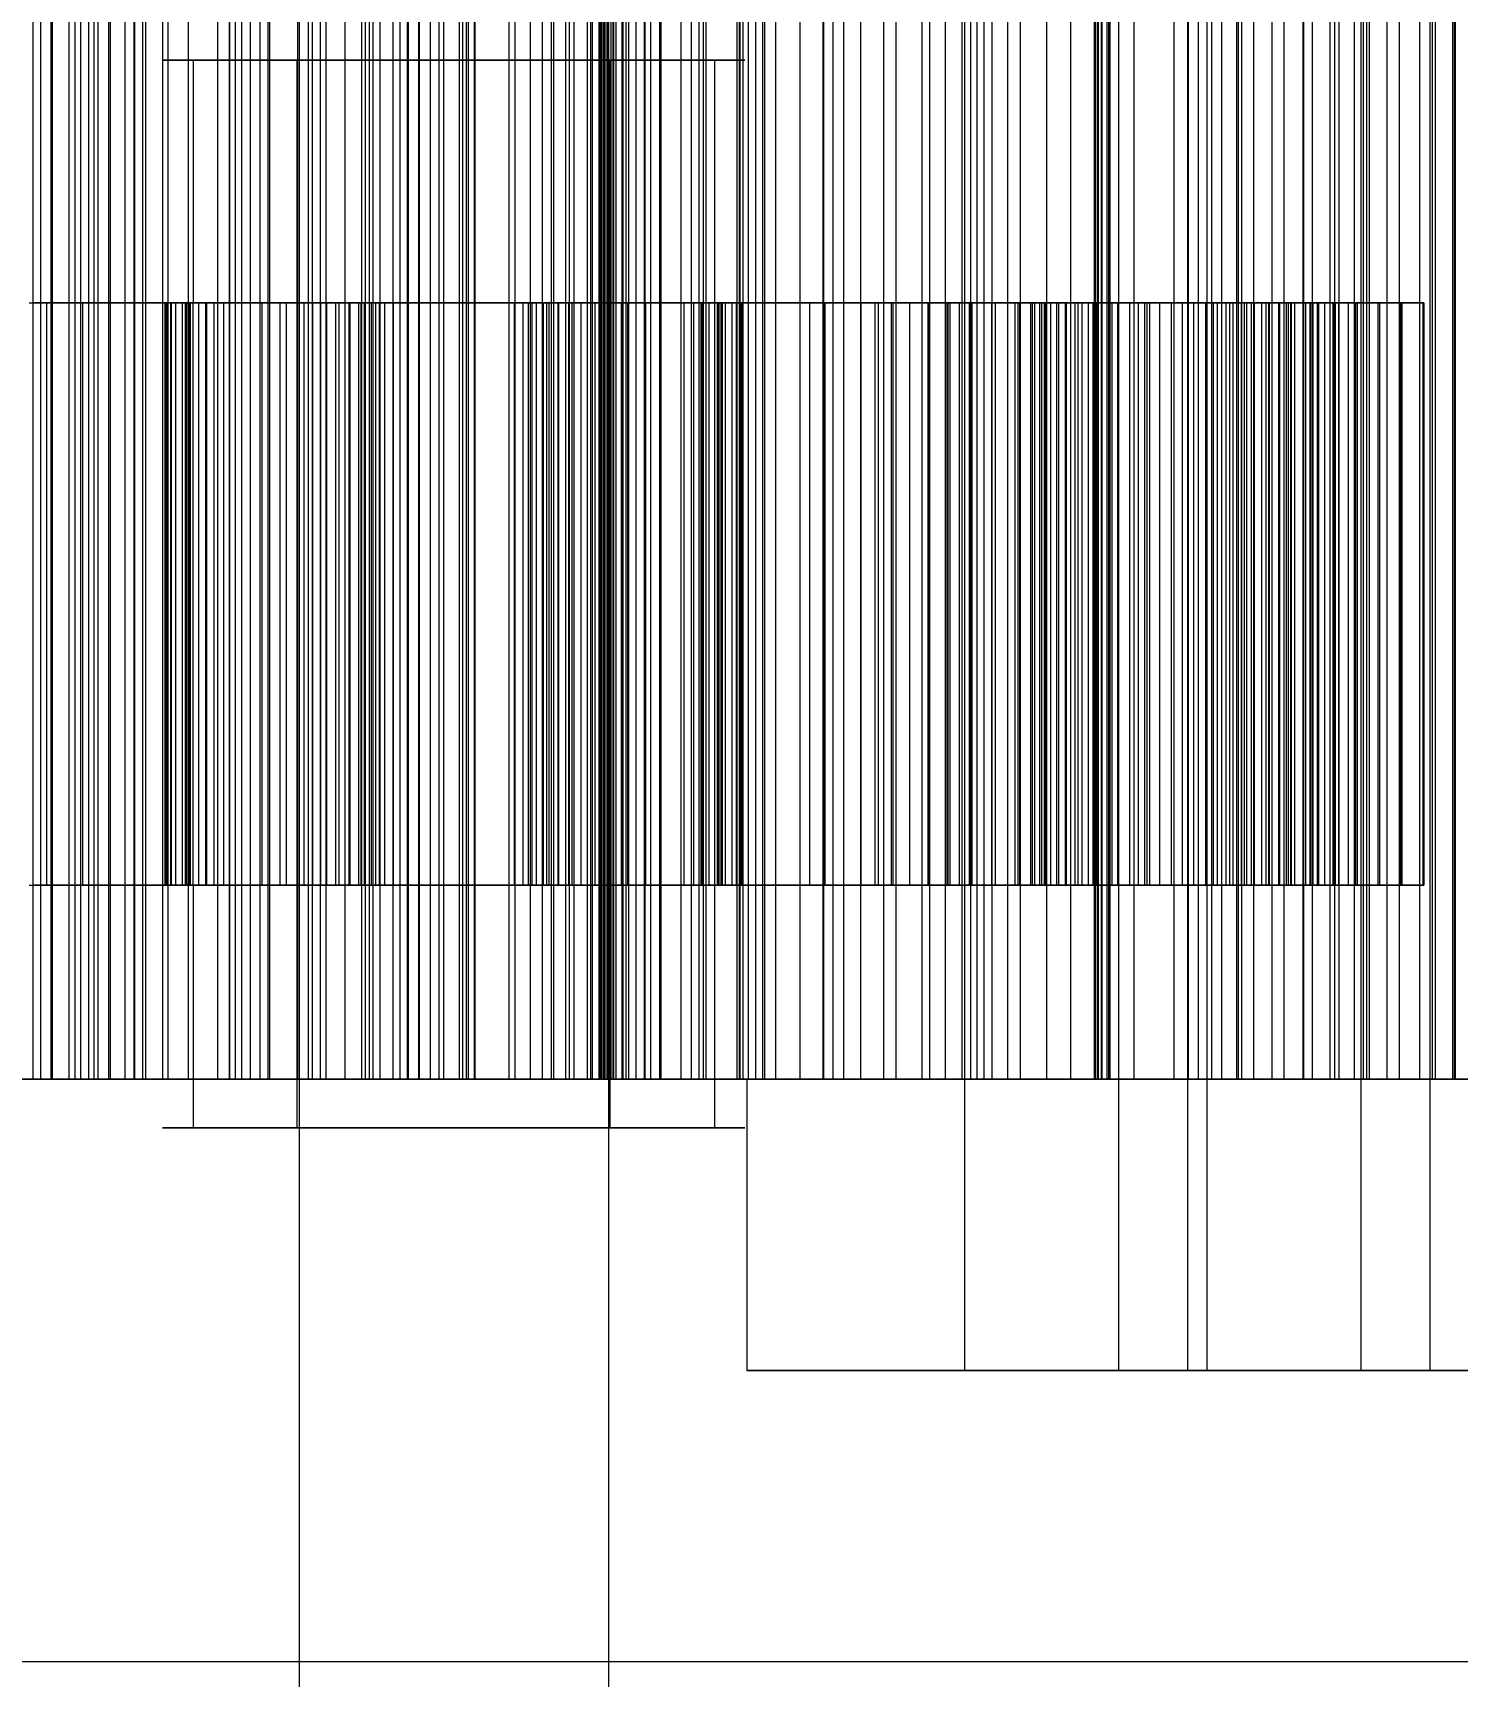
# Model space of a CAD drawing. Header units: millimetres. Extents: x -1970 to 34302, y -80068 to 6837.
# Drawn here: x 25874.8 to 26021.6, y -17511.5 to -17342.2 of the extents above; entities that cross this region are included whole.
import ezdxf

# ---------------------------------------------------------------- set-up
doc = ezdxf.new("R2010")
doc.units = ezdxf.units.MM
doc.layers.add('COTAS_P', color=1, linetype='Continuous', lineweight=0)
doc.layers.add('superior_briquetadora', color=7, linetype='Continuous', lineweight=0)
doc.dimstyles.new('R19_100', dxfattribs={"dimtxt": 250, "dimasz": 150, "dimexe": 150, "dimexo": 80, "dimgap": 100, "dimtad": 1, "dimtih": 1, "dimtoh": 1, "dimdsep": 46, "dimcen": 0.09, "dimadec": 0, "dimazin": 0, "dimtfac": 1, "dimtdec": 4, "dimtofl": 0, "dimtmove": 0, "dimatfit": 3, "dimfxl": 1, "dimtolj": 1, "dimtzin": 0, "dimarcsym": 0})

# ---------------------------------------------------------------- blocks, each defined once
blk = doc.blocks.new('*D23')
at = {"layer": 'COTAS_P', "color": 0, "lineweight": -2, "transparency": 16777216}
for p, q in [((25128.19, -17920), (25128.19, -16950)), ((27628.19, -17920), (27628.19, -16950)), ((25278.19, -17100), (27478.19, -17100))]:
    blk.add_line(p, q, dxfattribs=at)
at = {"layer": 'COTAS_P', "color": 0, "transparency": 16777216}
for points in [[(25278.19, -17075), (25278.19, -17125), (25128.19, -17100)], [(27478.19, -17075), (27478.19, -17125), (27628.19, -17100)]]:
    blk.add_solid(points, dxfattribs=at)
at = {"layer": 'Defpoints', "color": 0, "transparency": 16777216}
for p in [(27628.19, -17100), (25128.19, -18000), (27628.19, -18000)]:
    blk.add_point(p, dxfattribs=at)

msp = doc.modelspace()

# ---------------------------------------------------------------- linework, layer by layer
at = {"layer": 'superior_briquetadora'}
for p, q in [((25874.851, -17450), (25874.851, -17250)), ((25875.639, -17450), (25875.639, -17250)), ((25876.665, -17250), (25876.665, -17450)), ((25876.846, -17450), (25876.846, -17250)), ((25878.518, -17250), (25878.518, -17450)), ((25879.18, -17450), (25879.18, -17250)), ((25879.738, -17250), (25879.738, -17450)), ((25880.555, -17250), (25880.555, -17450)), ((25881.102, -17250), (25881.102, -17450)), ((25881.549, -17450), (25881.549, -17250)), ((25882.616, -17250), (25882.616, -17450)), ((25882.838, -17450), (25882.838, -17250)), ((25884.288, -17250), (25884.288, -17450)), ((25885.257, -17450), (25885.257, -17250)), ((25885.338, -17450), (25885.338, -17250)), ((25886.132, -17250), (25886.132, -17450)), ((25886.439, -17250), (25886.439, -17450)), ((25888.168, -17250), (25888.168, -17450)), ((25888.778, -17450), (25888.778, -17250)), ((25890.837, -17250), (25890.837, -17450)), ((25893.877, -17450), (25893.877, -17250)), ((25895.082, -17450), (25895.082, -17250)), ((25895.101, -17250), (25895.101, -17450)), ((25895.689, -17450), (25895.689, -17250)), ((25896.341, -17450), (25896.341, -17250)), ((25897.257, -17450), (25897.257, -17250)), ((25898.261, -17450), (25898.261, -17250)), ((25899.054, -17450), (25899.054, -17250)), ((25899.219, -17250), (25899.219, -17450)), ((25902.13, -17450), (25902.13, -17250)), ((25903.182, -17250), (25903.182, -17450)), ((25903.629, -17450), (25903.629, -17250)), ((25904.469, -17450), (25904.469, -17250)), ((25905.049, -17450), (25905.049, -17250)), ((25906.971, -17250), (25906.971, -17450)), ((25908.72, -17450), (25908.72, -17250)), ((25909.104, -17450), (25909.104, -17250)), ((25909.514, -17450), (25909.514, -17250)), ((25909.895, -17450), (25909.895, -17250)), ((25910.562, -17250), (25910.562, -17450)), ((25911.905, -17250), (25911.905, -17450)), ((25912.633, -17250), (25912.633, -17450)), ((25913.442, -17450), (25913.442, -17250)), ((25913.513, -17250), (25913.513, -17450)), ((25914.552, -17250), (25914.552, -17450)), ((25914.678, -17450), (25914.678, -17250)), ((25915.761, -17250), (25915.761, -17450)), ((25916.705, -17450), (25916.705, -17250)), ((25917.153, -17250), (25917.153, -17450)), ((25918.751, -17250), (25918.751, -17450)), ((25919.126, -17450), (25919.126, -17250)), ((25919.498, -17450), (25919.498, -17250)), ((25919.714, -17450), (25919.714, -17250)), ((25920.349, -17450), (25920.349, -17250)), ((25920.364, -17250), (25920.364, -17450)), ((25923.912, -17450), (25923.912, -17250)), ((25924.485, -17250), (25924.485, -17450)), ((25926.113, -17450), (25926.113, -17250)), ((25927.339, -17450), (25927.339, -17250)), ((25928.263, -17450), (25928.263, -17250)), ((25928.462, -17250), (25928.462, -17450)), ((25929.733, -17450), (25929.733, -17250)), ((25930.117, -17450), (25930.117, -17250)), ((25930.595, -17450), (25930.595, -17250)), ((25931.969, -17450), (25931.969, -17250)), ((25932.283, -17250), (25932.283, -17450)), ((25932.478, -17450), (25932.478, -17250)), ((25933.191, -17450), (25933.191, -17250)), ((25933.208, -17450), (25933.208, -17250)), ((25933.262, -17450), (25933.262, -17250)), ((25933.312, -17450), (25933.312, -17250)), ((25933.421, -17450), (25933.421, -17250)), ((25933.505, -17450), (25933.505, -17250)), ((25933.669, -17450), (25933.669, -17250)), ((25933.786, -17450), (25933.786, -17250)), ((25934.004, -17450), (25934.004, -17250)), ((25934.154, -17450), (25934.154, -17250)), ((25934.427, -17450), (25934.427, -17250)), ((25934.61, -17450), (25934.61, -17250)), ((25934.676, -17450), (25934.676, -17250)), ((25934.933, -17450), (25934.933, -17250)), ((25934.937, -17450), (25934.937, -17250)), ((25935.534, -17450), (25935.534, -17250)), ((25935.644, -17450), (25935.644, -17250)), ((25935.937, -17250), (25935.937, -17450)), ((25936.219, -17450), (25936.219, -17250)), ((25936.99, -17450), (25936.99, -17250)), ((25937.848, -17450), (25937.848, -17250)), ((25937.913, -17450), (25937.913, -17250)), ((25938.491, -17450), (25938.491, -17250)), ((25939.407, -17250), (25939.407, -17450)), ((25939.562, -17450), (25939.562, -17250)), ((25941.642, -17450), (25941.642, -17250)), ((25942.665, -17250), (25942.665, -17450)), ((25943.482, -17450), (25943.482, -17250)), ((25943.943, -17450), (25943.943, -17250)), ((25944.189, -17450), (25944.189, -17250)), ((25947.375, -17250), (25947.375, -17450)), ((25947.603, -17250), (25947.603, -17450)), ((25947.724, -17450), (25947.724, -17250)), ((25947.991, -17250), (25947.991, -17450)), ((25948.546, -17250), (25948.546, -17450)), ((25949.28, -17250), (25949.28, -17450)), ((25950.057, -17450), (25950.057, -17250)), ((25950.206, -17250), (25950.206, -17450)), ((25951.351, -17250), (25951.351, -17450)), ((25953.888, -17450), (25953.888, -17250)), ((25956.251, -17450), (25956.251, -17250)), ((25956.29, -17250), (25956.29, -17450)), ((25957.29, -17450), (25957.29, -17250)), ((25958.38, -17450), (25958.38, -17250)), ((25960.095, -17250), (25960.095, -17450)), ((25960.13, -17450), (25960.13, -17250)), ((25962.522, -17450), (25962.522, -17250)), ((25963.746, -17250), (25963.746, -17450)), ((25966.448, -17450), (25966.448, -17250)), ((25967.234, -17250), (25967.234, -17450)), ((25968.868, -17450), (25968.868, -17250)), ((25970.544, -17250), (25970.544, -17450)), ((25970.876, -17480), (25970.876, -17250)), ((25971.489, -17450), (25971.489, -17250)), ((25972.144, -17450), (25972.144, -17250)), ((25972.839, -17450), (25972.839, -17250)), ((25973.66, -17250), (25973.66, -17450)), ((25975.287, -17450), (25975.287, -17250)), ((25976.555, -17250), (25976.555, -17450)), ((25979.301, -17450), (25979.301, -17250)), ((25981.774, -17450), (25981.774, -17250)), ((25984.205, -17250), (25984.205, -17450)), ((25984.27, -17250), (25984.27, -17450)), ((25984.313, -17250), (25984.313, -17450)), ((25984.521, -17250), (25984.521, -17450)), ((25984.587, -17250), (25984.587, -17450)), ((25984.953, -17450), (25984.953, -17250)), ((25984.974, -17250), (25984.974, -17450)), ((25985.535, -17450), (25985.535, -17250)), ((25985.654, -17250), (25985.654, -17450)), ((25985.829, -17450), (25985.829, -17250)), ((25986.722, -17480), (25986.722, -17250)), ((25988.327, -17450), (25988.327, -17250)), ((25992.422, -17450), (25992.422, -17250)), ((25993.837, -17480), (25993.837, -17250)), ((25993.872, -17250), (25993.872, -17450)), ((25994.944, -17450), (25994.944, -17250)), ((25995.846, -17480), (25995.846, -17250)), ((25996.314, -17450), (25996.314, -17250)), ((25997.324, -17250), (25997.324, -17450)), ((25998.885, -17450), (25998.885, -17250)), ((25999.076, -17450), (25999.076, -17250)), ((25999.396, -17450), (25999.396, -17250)), ((26000.614, -17250), (26000.614, -17450)), ((26002.536, -17450), (26002.536, -17250)), ((26003.734, -17250), (26003.734, -17450)), ((26005.733, -17450), (26005.733, -17250)), ((26005.789, -17450), (26005.789, -17250)), ((26006.669, -17250), (26006.669, -17450)), ((26008.502, -17450), (26008.502, -17250)), ((26008.986, -17450), (26008.986, -17250)), ((26009.402, -17250), (26009.402, -17450)), ((26011.029, -17450), (26011.029, -17250)), ((26011.692, -17480), (26011.692, -17250)), ((26011.905, -17250), (26011.905, -17450)), ((26012.292, -17450), (26012.292, -17250)), ((26012.556, -17450), (26012.556, -17250)), ((26014.368, -17450), (26014.368, -17250)), ((26015.65, -17450), (26015.65, -17250)), ((26017.758, -17450), (26017.758, -17250)), ((26018.807, -17480), (26018.807, -17250)), ((26019.059, -17450), (26019.059, -17250)), ((26019.376, -17450), (26019.376, -17250)), ((26021.121, -17250), (26021.121, -17450)), ((26021.147, -17250), (26021.147, -17450)), ((26021.198, -17450), (26021.198, -17250)), ((26021.33, -17250), (26021.33, -17450)), ((26021.381, -17250), (26021.381, -17450)), ((25902.25, -17280), (25902.25, -17520)), ((25934.124, -17280), (25934.124, -17520)), ((25891.327, -17345), (25888.189, -17345)), ((25888.189, -17345), (25890.993, -17345)), ((25890.993, -17345), (25899.183, -17345)), ((25899.784, -17345), (25891.327, -17345)), ((25891.327, -17345), (25891.327, -17370)), ((25899.183, -17345), (25911.137, -17345)), ((25911.886, -17345), (25899.784, -17345)), ((25902.071, -17345), (25900.188, -17345)), ((25900.188, -17345), (25901.87, -17345)), ((25901.87, -17345), (25906.784, -17345)), ((25902.071, -17455), (25902.071, -17345)), ((25907.145, -17345), (25902.071, -17345)), ((25906.784, -17345), (25913.957, -17345)), ((25914.406, -17345), (25907.145, -17345)), ((25911.137, -17345), (25924.487, -17345)), ((25925.236, -17345), (25911.886, -17345)), ((25913.957, -17345), (25921.967, -17345)), ((25922.416, -17345), (25914.406, -17345)), ((25921.967, -17345), (25929.228, -17345)), ((25929.589, -17345), (25922.416, -17345)), ((25924.487, -17345), (25936.589, -17345)), ((25937.19, -17345), (25925.236, -17345)), ((25929.228, -17345), (25934.303, -17345)), ((25934.503, -17345), (25929.589, -17345)), ((25934.303, -17455), (25934.303, -17345)), ((25934.303, -17345), (25936.185, -17345)), ((25936.185, -17345), (25934.503, -17345)), ((25936.589, -17345), (25945.047, -17345)), ((25945.38, -17345), (25937.19, -17345)), ((25945.047, -17345), (25948.184, -17345)), ((25945.047, -17345), (25945.047, -17370)), ((25948.184, -17345), (25945.38, -17345)), ((25874.428, -17370), (25879.935, -17370)), ((25876.226, -17370), (25874.792, -17370)), ((25876.226, -17370), (25876.226, -17430)), ((25881.507, -17370), (25876.226, -17370)), ((25879.935, -17370), (25879.935, -17430)), ((25879.935, -17370), (25892.73, -17370)), ((25881.507, -17370), (25881.507, -17430)), ((25894.461, -17370), (25881.507, -17370)), ((25890.993, -17370), (25888.189, -17370)), ((25888.189, -17370), (25891.327, -17370)), ((25888.431, -17370), (25888.431, -17430)), ((25888.605, -17370), (25888.431, -17370)), ((25888.431, -17370), (25888.458, -17370)), ((25888.458, -17370), (25888.458, -17430)), ((25888.458, -17370), (25888.659, -17370)), ((25888.605, -17370), (25888.605, -17430)), ((25889.065, -17370), (25888.605, -17370)), ((25888.659, -17370), (25888.659, -17430)), ((25888.659, -17370), (25889.021, -17370)), ((25889.021, -17370), (25889.021, -17430)), ((25889.021, -17370), (25889.536, -17370)), ((25889.065, -17370), (25889.065, -17430)), ((25892.73, -17370), (25889.065, -17370)), ((25889.536, -17370), (25889.536, -17430)), ((25889.536, -17370), (25890.198, -17370)), ((25890.198, -17370), (25890.198, -17430)), ((25890.198, -17370), (25891.003, -17370)), ((25890.527, -17370), (25890.527, -17430)), ((25890.614, -17370), (25890.527, -17370)), ((25890.527, -17370), (25890.642, -17370)), ((25890.614, -17370), (25890.614, -17430)), ((25890.877, -17370), (25890.614, -17370)), ((25890.642, -17370), (25890.642, -17430)), ((25890.642, -17370), (25891.045, -17370)), ((25890.877, -17370), (25890.877, -17430)), ((25891.303, -17370), (25890.877, -17370)), ((25899.183, -17370), (25890.993, -17370)), ((25891.003, -17370), (25891.003, -17430)), ((25891.003, -17370), (25898.405, -17370)), ((25891.045, -17370), (25891.045, -17430)), ((25891.045, -17370), (25894.461, -17370)), ((25891.303, -17370), (25891.303, -17430)), ((25891.881, -17370), (25891.303, -17370)), ((25891.327, -17370), (25899.784, -17370)), ((25891.881, -17370), (25891.881, -17430)), ((25892.607, -17370), (25891.881, -17370)), ((25892.607, -17370), (25892.607, -17430)), ((25893.478, -17370), (25892.607, -17370)), ((25892.73, -17370), (25892.73, -17430)), ((25893.478, -17370), (25893.478, -17430)), ((25900.924, -17370), (25893.478, -17370)), ((25894.461, -17370), (25894.461, -17430)), ((25898.405, -17370), (25898.405, -17430)), ((25898.405, -17370), (25900.286, -17370)), ((25911.137, -17370), (25899.183, -17370)), ((25899.784, -17370), (25911.886, -17370)), ((25900.286, -17370), (25900.286, -17430)), ((25900.286, -17370), (25902.029, -17370)), ((25900.924, -17370), (25900.924, -17430)), ((25902.755, -17370), (25900.924, -17370)), ((25902.029, -17370), (25902.029, -17430)), ((25902.029, -17370), (25903.629, -17370)), ((25902.755, -17370), (25902.755, -17430)), ((25904.448, -17370), (25902.755, -17370)), ((25903.629, -17370), (25903.629, -17430)), ((25903.629, -17370), (25905.077, -17370)), ((25904.448, -17370), (25904.448, -17430)), ((25905.996, -17370), (25904.448, -17370)), ((25905.077, -17370), (25905.077, -17430)), ((25905.077, -17370), (25906.363, -17370)), ((25905.996, -17370), (25905.996, -17430)), ((25907.392, -17370), (25905.996, -17370)), ((25906.363, -17370), (25906.363, -17430)), ((25906.363, -17370), (25907.47, -17370)), ((25907.392, -17370), (25907.392, -17430)), ((25908.625, -17370), (25907.392, -17370)), ((25907.47, -17370), (25907.47, -17430)), ((25907.47, -17370), (25908.368, -17370)), ((25908.368, -17370), (25908.368, -17430)), ((25908.368, -17370), (25908.965, -17370)), ((25908.625, -17370), (25908.625, -17430)), ((25909.678, -17370), (25908.625, -17370)), ((25908.965, -17370), (25908.965, -17430)), ((25908.965, -17370), (25910.125, -17370)), ((25909.678, -17370), (25909.678, -17430)), ((25910.521, -17370), (25909.678, -17370)), ((25910.125, -17370), (25910.125, -17430)), ((25910.125, -17370), (25924.415, -17370)), ((25910.521, -17370), (25910.521, -17430)), ((25911.061, -17370), (25910.521, -17370)), ((25911.061, -17370), (25911.061, -17430)), ((25911.958, -17370), (25911.061, -17370)), ((25924.487, -17370), (25911.137, -17370)), ((25911.886, -17370), (25925.236, -17370)), ((25911.958, -17370), (25911.958, -17430)), ((25926.248, -17370), (25911.958, -17370)), ((25924.415, -17370), (25924.415, -17430)), ((25924.415, -17370), (25925.312, -17370)), ((25936.589, -17370), (25924.487, -17370)), ((25925.236, -17370), (25937.19, -17370)), ((25925.312, -17370), (25925.312, -17430)), ((25925.312, -17370), (25925.853, -17370)), ((25925.853, -17370), (25925.853, -17430)), ((25925.853, -17370), (25926.695, -17370)), ((25926.248, -17370), (25926.248, -17430)), ((25927.409, -17370), (25926.248, -17370)), ((25926.695, -17370), (25926.695, -17430)), ((25926.695, -17370), (25927.749, -17370)), ((25927.409, -17370), (25927.409, -17430)), ((25928.005, -17370), (25927.409, -17370)), ((25927.749, -17370), (25927.749, -17430)), ((25927.749, -17370), (25928.981, -17370)), ((25928.005, -17370), (25928.005, -17430)), ((25928.903, -17370), (25928.005, -17370)), ((25928.903, -17370), (25928.903, -17430)), ((25930.01, -17370), (25928.903, -17370)), ((25928.981, -17370), (25928.981, -17430)), ((25928.981, -17370), (25930.377, -17370)), ((25930.01, -17370), (25930.01, -17430)), ((25931.296, -17370), (25930.01, -17370)), ((25930.377, -17370), (25930.377, -17430)), ((25930.377, -17370), (25931.926, -17370)), ((25931.296, -17370), (25931.296, -17430)), ((25932.745, -17370), (25931.296, -17370)), ((25931.926, -17370), (25931.926, -17430)), ((25931.926, -17370), (25933.618, -17370)), ((25932.745, -17370), (25932.745, -17430)), ((25934.344, -17370), (25932.745, -17370)), ((25933.618, -17370), (25933.618, -17430)), ((25933.618, -17370), (25935.449, -17370)), ((25934.344, -17370), (25934.344, -17430)), ((25936.087, -17370), (25934.344, -17370)), ((25935.449, -17370), (25935.449, -17430)), ((25935.449, -17370), (25942.895, -17370)), ((25936.087, -17370), (25936.087, -17430)), ((25937.968, -17370), (25936.087, -17370)), ((25945.047, -17370), (25936.589, -17370)), ((25937.19, -17370), (25945.38, -17370)), ((25937.968, -17370), (25937.968, -17430)), ((25945.37, -17370), (25937.968, -17370)), ((25941.912, -17370), (25941.912, -17430)), ((25945.328, -17370), (25941.912, -17370)), ((25941.912, -17370), (25954.866, -17370)), ((25942.895, -17370), (25942.895, -17430)), ((25942.895, -17370), (25943.766, -17370)), ((25943.643, -17370), (25943.643, -17430)), ((25956.438, -17370), (25943.643, -17370)), ((25943.643, -17370), (25947.308, -17370)), ((25943.766, -17370), (25943.766, -17430)), ((25943.766, -17370), (25944.492, -17370)), ((25944.492, -17370), (25944.492, -17430)), ((25944.492, -17370), (25945.071, -17370)), ((25948.184, -17370), (25945.047, -17370)), ((25945.071, -17370), (25945.071, -17430)), ((25945.071, -17370), (25945.496, -17370)), ((25945.328, -17370), (25945.328, -17430)), ((25945.731, -17370), (25945.328, -17370)), ((25945.37, -17370), (25945.37, -17430)), ((25946.176, -17370), (25945.37, -17370)), ((25945.38, -17370), (25948.184, -17370)), ((25945.496, -17370), (25945.496, -17430)), ((25945.496, -17370), (25945.759, -17370)), ((25945.731, -17370), (25945.731, -17430)), ((25945.847, -17370), (25945.731, -17370)), ((25945.759, -17370), (25945.759, -17430)), ((25945.759, -17370), (25945.847, -17370)), ((25945.847, -17370), (25945.847, -17430)), ((25946.176, -17370), (25946.176, -17430)), ((25946.837, -17370), (25946.176, -17370)), ((25946.837, -17370), (25946.837, -17430)), ((25947.352, -17370), (25946.837, -17370)), ((25947.308, -17370), (25947.308, -17430)), ((25947.308, -17370), (25947.768, -17370)), ((25947.352, -17370), (25947.352, -17430)), ((25947.714, -17370), (25947.352, -17370)), ((25947.714, -17370), (25947.714, -17430)), ((25947.915, -17370), (25947.714, -17370)), ((25947.768, -17370), (25947.768, -17430)), ((25947.768, -17370), (25947.942, -17370)), ((25947.915, -17370), (25947.915, -17430)), ((25947.942, -17370), (25947.915, -17370)), ((25947.942, -17370), (25947.942, -17430)), ((25954.866, -17370), (25954.866, -17430)), ((25954.866, -17370), (25960.147, -17370)), ((25956.438, -17370), (25956.438, -17430)), ((25961.945, -17370), (25956.438, -17370)), ((25960.147, -17370), (25960.147, -17430)), ((25960.147, -17370), (25961.582, -17370)), ((25961.582, -17370), (25961.582, -17430)), ((25961.582, -17370), (25963.275, -17370)), ((25961.945, -17370), (25961.945, -17430)), ((25963.424, -17370), (25961.945, -17370)), ((25963.275, -17370), (25963.275, -17430)), ((25963.275, -17370), (25965.146, -17370)), ((25963.424, -17370), (25963.424, -17430)), ((25965.156, -17370), (25963.424, -17370)), ((25965.146, -17370), (25965.146, -17430)), ((25965.146, -17370), (25967.166, -17370)), ((25965.156, -17370), (25965.156, -17430)), ((25967.064, -17370), (25965.156, -17370)), ((25967.064, -17370), (25967.064, -17430)), ((25969.118, -17370), (25967.064, -17370)), ((25967.166, -17370), (25967.166, -17430)), ((25967.166, -17370), (25969.319, -17370)), ((25969, -17370), (25978.053, -17370)), ((25969, -17370), (25969, -17430)), ((25976.316, -17370), (25969, -17370)), ((25969.118, -17370), (25969.118, -17430)), ((25971.303, -17370), (25969.118, -17370)), ((25969.319, -17370), (25969.319, -17430)), ((25969.319, -17370), (25971.594, -17370)), ((25970.286, -17370), (25970.286, -17430)), ((25979.052, -17370), (25970.286, -17370)), ((25970.286, -17370), (25977.787, -17370)), ((25971.303, -17370), (25971.303, -17430)), ((25973.607, -17370), (25971.303, -17370)), ((25971.594, -17370), (25971.594, -17430)), ((25971.594, -17370), (25973.983, -17370)), ((25973.607, -17370), (25973.607, -17430)), ((25976.022, -17370), (25973.607, -17370)), ((25973.983, -17370), (25973.983, -17430)), ((25973.983, -17370), (25976.477, -17370)), ((25976.022, -17370), (25976.022, -17430)), ((25978.54, -17370), (25976.022, -17370)), ((25976.316, -17370), (25976.316, -17430)), ((25977.639, -17370), (25976.316, -17370)), ((25976.477, -17370), (25976.477, -17430)), ((25976.477, -17370), (25982.491, -17370)), ((25977.639, -17370), (25977.639, -17430)), ((25978.744, -17370), (25977.639, -17370)), ((25977.787, -17370), (25977.787, -17430)), ((25977.787, -17370), (25979.156, -17370)), ((25978.053, -17370), (25978.053, -17430)), ((25978.053, -17370), (25986.672, -17370)), ((25978.54, -17370), (25978.54, -17430)), ((25984.433, -17370), (25978.54, -17370)), ((25978.744, -17370), (25978.744, -17430)), ((25979.694, -17370), (25978.744, -17370)), ((25979.052, -17370), (25979.052, -17430)), ((25987.815, -17370), (25979.052, -17370)), ((25979.156, -17370), (25979.156, -17430)), ((25979.156, -17370), (25980.313, -17370)), ((25979.694, -17370), (25979.694, -17430)), ((25980.506, -17370), (25979.694, -17370)), ((25980.313, -17370), (25980.313, -17430)), ((25980.313, -17370), (25981.318, -17370)), ((25980.506, -17370), (25980.506, -17430)), ((25981.188, -17370), (25980.506, -17370)), ((25981.188, -17370), (25981.188, -17430)), ((25981.745, -17370), (25981.188, -17370)), ((25981.318, -17370), (25981.318, -17430)), ((25981.318, -17370), (25982.188, -17370)), ((25981.745, -17370), (25981.745, -17430)), ((25982.179, -17370), (25981.745, -17370)), ((25982.179, -17370), (25982.179, -17430)), ((25982.491, -17370), (25982.179, -17370)), ((25982.188, -17370), (25982.188, -17430)), ((25982.188, -17370), (25982.932, -17370)), ((25982.491, -17370), (25982.491, -17430)), ((25982.932, -17370), (25982.932, -17430)), ((25982.932, -17370), (25983.553, -17370)), ((25983.553, -17370), (25983.553, -17430)), ((25983.553, -17370), (25984.053, -17370)), ((25984.053, -17370), (25984.053, -17430)), ((25984.053, -17370), (25984.433, -17370)), ((25984.433, -17370), (25984.433, -17430)), ((25986.024, -17370), (25986.024, -17430)), ((25995.79, -17370), (25986.024, -17370)), ((25986.024, -17370), (25989.382, -17370)), ((25986.61, -17370), (25986.61, -17430)), ((25989.611, -17370), (25986.61, -17370)), ((25986.61, -17370), (25996.461, -17370)), ((25986.672, -17370), (25986.672, -17430)), ((25986.672, -17370), (25988.716, -17370)), ((25987.815, -17370), (25987.815, -17430)), ((25989.882, -17370), (25987.815, -17370)), ((25988.716, -17370), (25988.716, -17430)), ((25988.716, -17370), (25990.924, -17370)), ((25989.382, -17370), (25989.382, -17430)), ((25989.382, -17370), (25999.632, -17370)), ((25989.611, -17370), (25989.611, -17430)), ((25999.894, -17370), (25989.611, -17370)), ((25989.882, -17370), (25989.882, -17430)), ((25992.107, -17370), (25989.882, -17370)), ((25990.924, -17370), (25990.924, -17430)), ((25990.924, -17370), (25993.242, -17370)), ((25992.107, -17370), (25992.107, -17430)), ((25994.437, -17370), (25992.107, -17370)), ((25993.242, -17370), (25993.242, -17430)), ((25993.242, -17370), (25995.649, -17370)), ((25994.437, -17370), (25994.437, -17430)), ((25996.853, -17370), (25994.437, -17370)), ((25995.649, -17370), (25995.649, -17430)), ((25995.649, -17370), (25998.134, -17370)), ((25995.79, -17370), (25995.79, -17430)), ((25997.771, -17370), (25995.79, -17370)), ((25996.461, -17370), (25996.461, -17430)), ((25996.461, -17370), (25998.469, -17370)), ((25996.853, -17370), (25996.853, -17430)), ((25999.341, -17370), (25996.853, -17370)), ((25997.771, -17370), (25997.771, -17430)), ((25999.648, -17370), (25997.771, -17370)), ((25998.134, -17370), (25998.134, -17430)), ((25998.134, -17370), (26000.685, -17370)), ((25998.469, -17370), (25998.469, -17430)), ((25998.469, -17370), (26000.379, -17370)), ((25999.341, -17370), (25999.341, -17430)), ((26001.893, -17370), (25999.341, -17370)), ((25999.632, -17370), (25999.632, -17430)), ((25999.632, -17370), (26001.88, -17370)), ((25999.648, -17370), (25999.648, -17430)), ((26001.446, -17370), (25999.648, -17370)), ((25999.894, -17370), (25999.894, -17430)), ((26002.141, -17370), (25999.894, -17370)), ((26000.379, -17370), (26000.379, -17430)), ((26000.379, -17370), (26002.217, -17370)), ((26000.685, -17370), (26000.685, -17430)), ((26000.685, -17370), (26003.296, -17370)), ((26001.446, -17370), (26001.446, -17430)), ((26003.172, -17370), (26001.446, -17370)), ((26001.88, -17370), (26001.88, -17430)), ((26001.88, -17370), (26004.166, -17370)), ((26001.893, -17370), (26001.893, -17430)), ((26004.501, -17370), (26001.893, -17370)), ((26002.141, -17370), (26002.141, -17430)), ((26004.417, -17370), (26002.141, -17370)), ((26002.217, -17370), (26002.217, -17430)), ((26002.217, -17370), (26003.986, -17370)), ((26003.172, -17370), (26003.172, -17430)), ((26004.827, -17370), (26003.172, -17370)), ((26003.296, -17370), (26003.296, -17430)), ((26003.296, -17370), (26005.959, -17370)), ((26003.986, -17370), (26003.986, -17430)), ((26003.986, -17370), (26005.688, -17370)), ((26004.166, -17370), (26004.166, -17430)), ((26004.166, -17370), (26006.472, -17370)), ((26004.417, -17370), (26004.417, -17430)), ((26006.708, -17370), (26004.417, -17370)), ((26004.501, -17370), (26004.501, -17430)), ((26007.158, -17370), (26004.501, -17370)), ((26004.827, -17370), (26004.827, -17430)), ((26006.41, -17370), (26004.827, -17370)), ((26005.688, -17370), (26005.688, -17430)), ((26005.688, -17370), (26007.321, -17370)), ((26005.959, -17370), (26005.959, -17430)), ((26005.959, -17370), (26009.351, -17370)), ((26006.41, -17370), (26006.41, -17430)), ((26007.919, -17370), (26006.41, -17370)), ((26006.472, -17370), (26006.472, -17430)), ((26006.472, -17370), (26008.79, -17370)), ((26006.708, -17370), (26006.708, -17430)), ((26009.007, -17370), (26006.708, -17370)), ((26007.158, -17370), (26007.158, -17430)), ((26010.374, -17370), (26007.158, -17370)), ((26007.321, -17370), (26007.321, -17430)), ((26007.321, -17370), (26008.884, -17370)), ((26007.919, -17370), (26007.919, -17430)), ((26009.351, -17370), (26007.919, -17370)), ((26008.79, -17370), (26008.79, -17430)), ((26008.79, -17370), (26011.113, -17370)), ((26008.884, -17370), (26008.884, -17430)), ((26008.884, -17370), (26010.374, -17370)), ((26009.007, -17370), (26009.007, -17430)), ((26011.306, -17370), (26009.007, -17370)), ((26009.351, -17370), (26009.351, -17430)), ((26010.374, -17370), (26010.374, -17430)), ((26011.113, -17370), (26011.113, -17430)), ((26011.113, -17370), (26013.436, -17370)), ((26011.306, -17370), (26011.306, -17430)), ((26013.601, -17370), (26011.306, -17370)), ((26013.436, -17370), (26013.436, -17430)), ((26013.436, -17370), (26015.752, -17370)), ((26013.601, -17370), (26013.601, -17430)), ((26015.885, -17370), (26013.601, -17370)), ((26015.752, -17370), (26015.752, -17430)), ((26015.752, -17370), (26018.057, -17370)), ((26015.885, -17370), (26015.885, -17430)), ((26018.155, -17370), (26015.885, -17370)), ((26018.057, -17370), (26018.057, -17430)), ((26018.057, -17370), (26018.155, -17370)), ((26018.155, -17370), (26018.155, -17430)), ((25874.428, -17430), (25879.935, -17430)), ((25876.226, -17430), (25874.792, -17430)), ((25881.507, -17430), (25876.226, -17430)), ((25879.935, -17430), (25892.73, -17430)), ((25894.461, -17430), (25881.507, -17430)), ((25890.993, -17430), (25888.189, -17430)), ((25888.189, -17430), (25891.327, -17430)), ((25888.605, -17430), (25888.431, -17430)), ((25888.431, -17430), (25888.458, -17430)), ((25888.458, -17430), (25888.659, -17430)), ((25889.065, -17430), (25888.605, -17430)), ((25888.659, -17430), (25889.021, -17430)), ((25889.021, -17430), (25889.536, -17430)), ((25892.73, -17430), (25889.065, -17430)), ((25889.536, -17430), (25890.198, -17430)), ((25890.198, -17430), (25891.003, -17430)), ((25890.614, -17430), (25890.527, -17430)), ((25890.527, -17430), (25890.642, -17430)), ((25890.877, -17430), (25890.614, -17430)), ((25890.642, -17430), (25891.045, -17430)), ((25891.303, -17430), (25890.877, -17430)), ((25899.183, -17430), (25890.993, -17430)), ((25891.003, -17430), (25898.405, -17430)), ((25891.045, -17430), (25894.461, -17430)), ((25891.881, -17430), (25891.303, -17430)), ((25891.327, -17430), (25899.784, -17430)), ((25891.327, -17430), (25891.327, -17455)), ((25892.607, -17430), (25891.881, -17430)), ((25893.478, -17430), (25892.607, -17430)), ((25900.924, -17430), (25893.478, -17430)), ((25898.405, -17430), (25900.286, -17430)), ((25911.137, -17430), (25899.183, -17430)), ((25899.784, -17430), (25911.886, -17430)), ((25900.286, -17430), (25902.029, -17430)), ((25902.755, -17430), (25900.924, -17430)), ((25902.029, -17430), (25903.629, -17430)), ((25904.448, -17430), (25902.755, -17430)), ((25903.629, -17430), (25905.077, -17430)), ((25905.996, -17430), (25904.448, -17430)), ((25905.077, -17430), (25906.363, -17430)), ((25907.392, -17430), (25905.996, -17430)), ((25906.363, -17430), (25907.47, -17430)), ((25908.625, -17430), (25907.392, -17430)), ((25907.47, -17430), (25908.368, -17430)), ((25908.368, -17430), (25908.965, -17430)), ((25909.678, -17430), (25908.625, -17430)), ((25908.965, -17430), (25910.125, -17430)), ((25910.521, -17430), (25909.678, -17430)), ((25910.125, -17430), (25924.415, -17430)), ((25911.061, -17430), (25910.521, -17430)), ((25911.958, -17430), (25911.061, -17430)), ((25924.487, -17430), (25911.137, -17430)), ((25911.886, -17430), (25925.236, -17430)), ((25926.248, -17430), (25911.958, -17430)), ((25924.415, -17430), (25925.312, -17430)), ((25936.589, -17430), (25924.487, -17430)), ((25925.236, -17430), (25937.19, -17430)), ((25925.312, -17430), (25925.853, -17430)), ((25925.853, -17430), (25926.695, -17430)), ((25927.409, -17430), (25926.248, -17430)), ((25926.695, -17430), (25927.749, -17430)), ((25928.005, -17430), (25927.409, -17430)), ((25927.749, -17430), (25928.981, -17430)), ((25928.903, -17430), (25928.005, -17430)), ((25930.01, -17430), (25928.903, -17430)), ((25928.981, -17430), (25930.377, -17430)), ((25931.296, -17430), (25930.01, -17430)), ((25930.377, -17430), (25931.926, -17430)), ((25932.745, -17430), (25931.296, -17430)), ((25931.926, -17430), (25933.618, -17430)), ((25934.344, -17430), (25932.745, -17430)), ((25933.618, -17430), (25935.449, -17430)), ((25936.087, -17430), (25934.344, -17430)), ((25935.449, -17430), (25942.895, -17430)), ((25937.968, -17430), (25936.087, -17430)), ((25945.047, -17430), (25936.589, -17430)), ((25937.19, -17430), (25945.38, -17430)), ((25945.37, -17430), (25937.968, -17430)), ((25945.328, -17430), (25941.912, -17430)), ((25941.912, -17430), (25954.866, -17430)), ((25942.895, -17430), (25943.766, -17430)), ((25956.438, -17430), (25943.643, -17430)), ((25943.643, -17430), (25947.308, -17430)), ((25943.766, -17430), (25944.492, -17430)), ((25944.492, -17430), (25945.071, -17430)), ((25948.184, -17430), (25945.047, -17430)), ((25945.047, -17430), (25945.047, -17455)), ((25945.071, -17430), (25945.496, -17430)), ((25945.731, -17430), (25945.328, -17430)), ((25946.176, -17430), (25945.37, -17430)), ((25945.38, -17430), (25948.184, -17430)), ((25945.496, -17430), (25945.759, -17430)), ((25945.847, -17430), (25945.731, -17430)), ((25945.759, -17430), (25945.847, -17430)), ((25946.837, -17430), (25946.176, -17430)), ((25947.352, -17430), (25946.837, -17430)), ((25947.308, -17430), (25947.768, -17430)), ((25947.714, -17430), (25947.352, -17430)), ((25947.915, -17430), (25947.714, -17430)), ((25947.768, -17430), (25947.942, -17430)), ((25947.942, -17430), (25947.915, -17430)), ((25954.866, -17430), (25960.147, -17430)), ((25961.945, -17430), (25956.438, -17430)), ((25960.147, -17430), (25961.582, -17430)), ((25961.582, -17430), (25963.275, -17430)), ((25963.424, -17430), (25961.945, -17430)), ((25963.275, -17430), (25965.146, -17430)), ((25965.156, -17430), (25963.424, -17430)), ((25965.146, -17430), (25967.166, -17430)), ((25967.064, -17430), (25965.156, -17430)), ((25969.118, -17430), (25967.064, -17430)), ((25967.166, -17430), (25969.319, -17430)), ((25969, -17430), (25978.053, -17430)), ((25976.316, -17430), (25969, -17430)), ((25971.303, -17430), (25969.118, -17430)), ((25969.319, -17430), (25971.594, -17430)), ((25979.052, -17430), (25970.286, -17430)), ((25970.286, -17430), (25977.787, -17430)), ((25973.607, -17430), (25971.303, -17430)), ((25971.594, -17430), (25973.983, -17430)), ((25976.022, -17430), (25973.607, -17430)), ((25973.983, -17430), (25976.477, -17430)), ((25978.54, -17430), (25976.022, -17430)), ((25977.639, -17430), (25976.316, -17430)), ((25976.477, -17430), (25982.491, -17430)), ((25978.744, -17430), (25977.639, -17430)), ((25977.787, -17430), (25979.156, -17430)), ((25978.053, -17430), (25986.672, -17430)), ((25984.433, -17430), (25978.54, -17430)), ((25979.694, -17430), (25978.744, -17430)), ((25987.815, -17430), (25979.052, -17430)), ((25979.156, -17430), (25980.313, -17430)), ((25980.506, -17430), (25979.694, -17430)), ((25980.313, -17430), (25981.318, -17430)), ((25981.188, -17430), (25980.506, -17430)), ((25981.745, -17430), (25981.188, -17430)), ((25981.318, -17430), (25982.188, -17430)), ((25982.179, -17430), (25981.745, -17430)), ((25982.491, -17430), (25982.179, -17430)), ((25982.188, -17430), (25982.932, -17430)), ((25982.932, -17430), (25983.553, -17430)), ((25983.553, -17430), (25984.053, -17430)), ((25984.053, -17430), (25984.433, -17430)), ((25995.79, -17430), (25986.024, -17430)), ((25986.024, -17430), (25989.382, -17430)), ((25989.611, -17430), (25986.61, -17430)), ((25986.61, -17430), (25996.461, -17430)), ((25986.672, -17430), (25988.716, -17430)), ((25989.882, -17430), (25987.815, -17430)), ((25988.716, -17430), (25990.924, -17430)), ((25989.382, -17430), (25999.632, -17430)), ((25999.894, -17430), (25989.611, -17430)), ((25992.107, -17430), (25989.882, -17430)), ((25990.924, -17430), (25993.242, -17430)), ((25994.437, -17430), (25992.107, -17430)), ((25993.242, -17430), (25995.649, -17430)), ((25996.853, -17430), (25994.437, -17430)), ((25995.649, -17430), (25998.134, -17430)), ((25997.771, -17430), (25995.79, -17430)), ((25996.461, -17430), (25998.469, -17430)), ((25999.341, -17430), (25996.853, -17430)), ((25999.648, -17430), (25997.771, -17430)), ((25998.134, -17430), (26000.685, -17430)), ((25998.469, -17430), (26000.379, -17430)), ((26001.893, -17430), (25999.341, -17430)), ((25999.632, -17430), (26001.88, -17430)), ((26001.446, -17430), (25999.648, -17430)), ((26002.141, -17430), (25999.894, -17430)), ((26000.379, -17430), (26002.217, -17430)), ((26000.685, -17430), (26003.296, -17430)), ((26003.172, -17430), (26001.446, -17430)), ((26001.88, -17430), (26004.166, -17430)), ((26004.501, -17430), (26001.893, -17430)), ((26004.417, -17430), (26002.141, -17430)), ((26002.217, -17430), (26003.986, -17430)), ((26004.827, -17430), (26003.172, -17430)), ((26003.296, -17430), (26005.959, -17430)), ((26003.986, -17430), (26005.688, -17430)), ((26004.166, -17430), (26006.472, -17430)), ((26006.708, -17430), (26004.417, -17430)), ((26007.158, -17430), (26004.501, -17430)), ((26006.41, -17430), (26004.827, -17430)), ((26005.688, -17430), (26007.321, -17430)), ((26005.959, -17430), (26009.351, -17430)), ((26007.919, -17430), (26006.41, -17430)), ((26006.472, -17430), (26008.79, -17430)), ((26009.007, -17430), (26006.708, -17430)), ((26010.374, -17430), (26007.158, -17430)), ((26007.321, -17430), (26008.884, -17430)), ((26009.351, -17430), (26007.919, -17430)), ((26008.79, -17430), (26011.113, -17430)), ((26008.884, -17430), (26010.374, -17430)), ((26011.306, -17430), (26009.007, -17430)), ((26011.113, -17430), (26013.436, -17430)), ((26013.601, -17430), (26011.306, -17430)), ((26013.436, -17430), (26015.752, -17430)), ((26015.885, -17430), (26013.601, -17430)), ((26015.752, -17430), (26018.057, -17430)), ((26018.155, -17430), (26015.885, -17430)), ((26018.057, -17430), (26018.155, -17430)), ((25868.729, -17450), (25882.838, -17450)), ((25885.257, -17450), (25871.384, -17450)), ((25872.593, -17450), (25876.665, -17450)), ((25876.846, -17450), (25874.851, -17450)), ((25874.851, -17450), (25875.639, -17450)), ((25875.639, -17450), (25879.18, -17450)), ((25876.665, -17450), (25880.555, -17450)), ((25881.549, -17450), (25876.846, -17450)), ((25879.738, -17450), (25878.518, -17450)), ((25878.518, -17450), (25886.439, -17450)), ((25879.18, -17450), (25885.338, -17450)), ((25881.102, -17450), (25879.738, -17450)), ((25880.555, -17450), (25888.168, -17450)), ((25882.616, -17450), (25881.102, -17450)), ((25888.778, -17450), (25881.549, -17450)), ((25884.288, -17450), (25882.616, -17450)), ((25882.838, -17450), (25896.341, -17450)), ((25886.132, -17450), (25884.288, -17450)), ((25898.261, -17450), (25885.257, -17450)), ((25885.338, -17450), (25893.877, -17450)), ((25888.168, -17450), (25886.132, -17450)), ((25886.439, -17450), (25890.837, -17450)), ((25898.255, -17450), (25888.778, -17450)), ((25890.837, -17450), (25895.101, -17450)), ((25893.877, -17450), (25904.469, -17450)), ((25897.257, -17450), (25895.082, -17450)), ((25895.082, -17450), (25895.689, -17450)), ((25895.101, -17450), (25899.219, -17450)), ((25895.689, -17450), (25899.054, -17450)), ((25896.341, -17450), (25908.72, -17450)), ((25902.13, -17450), (25897.257, -17450)), ((25903.629, -17450), (25898.255, -17450)), ((25909.895, -17450), (25898.261, -17450)), ((25899.054, -17450), (25905.049, -17450)), ((25899.219, -17450), (25903.182, -17450)), ((25909.514, -17450), (25902.13, -17450)), ((25903.182, -17450), (25906.971, -17450)), ((25909.104, -17450), (25903.629, -17450)), ((25904.469, -17450), (25916.705, -17450)), ((25905.049, -17450), (25913.442, -17450)), ((25906.971, -17450), (25910.562, -17450)), ((25908.72, -17450), (25919.498, -17450)), ((25914.678, -17450), (25909.104, -17450)), ((25919.126, -17450), (25909.514, -17450)), ((25919.714, -17450), (25909.895, -17450)), ((25910.562, -17450), (25918.751, -17450)), ((25912.633, -17450), (25911.905, -17450)), ((25911.905, -17450), (25920.364, -17450)), ((25913.513, -17450), (25912.633, -17450)), ((25913.442, -17450), (25923.912, -17450)), ((25914.552, -17450), (25913.513, -17450)), ((25915.761, -17450), (25914.552, -17450)), ((25920.349, -17450), (25914.678, -17450)), ((25917.153, -17450), (25915.761, -17450)), ((25916.705, -17450), (25930.117, -17450)), ((25918.751, -17450), (25917.153, -17450)), ((25930.595, -17450), (25919.126, -17450)), ((25919.498, -17450), (25928.263, -17450)), ((25927.339, -17450), (25919.714, -17450)), ((25926.113, -17450), (25920.349, -17450)), ((25920.364, -17450), (25924.485, -17450)), ((25923.912, -17450), (25929.733, -17450)), ((25924.485, -17450), (25928.462, -17450)), ((25931.969, -17450), (25926.113, -17450)), ((25932.478, -17450), (25927.339, -17450)), ((25928.263, -17450), (25934.676, -17450)), ((25928.462, -17450), (25932.283, -17450)), ((25929.733, -17450), (25935.644, -17450)), ((25930.117, -17450), (25944.189, -17450)), ((25943.482, -17450), (25930.595, -17450)), ((25937.913, -17450), (25931.969, -17450)), ((25932.283, -17450), (25935.937, -17450)), ((25934.933, -17450), (25932.478, -17450)), ((25933.262, -17450), (25933.191, -17450)), ((25933.191, -17450), (25933.208, -17450)), ((25933.208, -17450), (25933.312, -17450)), ((25933.421, -17450), (25933.262, -17450)), ((25933.312, -17450), (25933.505, -17450)), ((25933.669, -17450), (25933.421, -17450)), ((25933.505, -17450), (25933.786, -17450)), ((25934.004, -17450), (25933.669, -17450)), ((25933.786, -17450), (25934.154, -17450)), ((25934.427, -17450), (25934.004, -17450)), ((25934.154, -17450), (25934.61, -17450)), ((25934.937, -17450), (25934.427, -17450)), ((25934.61, -17450), (25934.933, -17450)), ((25934.676, -17450), (25938.491, -17450)), ((25935.534, -17450), (25934.937, -17450)), ((25936.219, -17450), (25935.534, -17450)), ((25935.644, -17450), (25941.642, -17450)), ((25935.937, -17450), (25939.407, -17450)), ((25936.99, -17450), (25936.219, -17450)), ((25937.848, -17450), (25936.99, -17450)), ((25939.562, -17450), (25937.848, -17450)), ((25943.943, -17450), (25937.913, -17450)), ((25938.491, -17450), (25939.562, -17450)), ((25939.407, -17450), (25942.665, -17450)), ((25941.642, -17450), (25947.724, -17450)), ((25942.665, -17450), (25951.351, -17450)), ((25957.29, -17450), (25943.482, -17450)), ((25950.057, -17450), (25943.943, -17450)), ((25944.189, -17450), (25958.38, -17450)), ((25947.603, -17450), (25947.375, -17450)), ((25947.375, -17450), (25956.29, -17450)), ((25947.991, -17450), (25947.603, -17450)), ((25947.724, -17450), (25953.888, -17450)), ((25948.546, -17450), (25947.991, -17450)), ((25950.412, -17450), (25948.403, -17450)), ((25948.403, -17450), (25948.403, -17480)), ((25948.403, -17450), (25948.502, -17450)), ((25948.502, -17450), (25950.708, -17450)), ((25949.28, -17450), (25948.546, -17450)), ((25950.206, -17450), (25949.28, -17450)), ((25956.251, -17450), (25950.057, -17450)), ((25951.351, -17450), (25950.206, -17450)), ((25954.505, -17450), (25950.412, -17450)), ((25950.708, -17450), (25954.994, -17450)), ((25953.888, -17450), (25960.13, -17450)), ((25960.635, -17450), (25954.505, -17450)), ((25954.994, -17450), (25961.311, -17450)), ((25962.522, -17450), (25956.251, -17450)), ((25956.29, -17450), (25960.095, -17450)), ((25971.489, -17450), (25957.29, -17450)), ((25958.38, -17450), (25972.144, -17450)), ((25960.095, -17450), (25963.746, -17450)), ((25960.13, -17450), (25966.448, -17450)), ((25968.728, -17450), (25960.635, -17450)), ((25961.311, -17450), (25969.585, -17450)), ((25968.868, -17450), (25962.522, -17450)), ((25963.746, -17450), (25967.234, -17450)), ((25966.448, -17450), (25972.839, -17450)), ((25967.234, -17450), (25970.544, -17450)), ((25978.692, -17450), (25968.728, -17450)), ((25975.287, -17450), (25968.868, -17450)), ((25969.585, -17450), (25979.717, -17450)), ((25970.544, -17450), (25973.66, -17450)), ((25985.535, -17450), (25971.489, -17450)), ((25972.144, -17450), (25984.953, -17450)), ((25972.839, -17450), (25979.301, -17450)), ((25973.66, -17450), (25976.555, -17450)), ((25981.774, -17450), (25975.287, -17450)), ((25976.555, -17450), (25985.654, -17450)), ((25990.407, -17450), (25978.692, -17450)), ((25979.301, -17450), (25985.829, -17450)), ((25979.717, -17450), (25991.591, -17450)), ((25988.327, -17450), (25981.774, -17450)), ((25984.27, -17450), (25984.205, -17450)), ((25984.205, -17450), (25984.313, -17450)), ((25984.521, -17450), (25984.27, -17450)), ((25984.313, -17450), (25984.587, -17450)), ((25984.974, -17450), (25984.521, -17450)), ((25984.587, -17450), (25993.872, -17450)), ((25984.953, -17450), (25996.314, -17450)), ((25985.654, -17450), (25984.974, -17450)), ((25998.885, -17450), (25985.535, -17450)), ((25985.829, -17450), (25992.422, -17450)), ((25994.944, -17450), (25988.327, -17450)), ((26003.739, -17450), (25990.407, -17450)), ((25991.591, -17450), (26005.066, -17450)), ((25992.422, -17450), (25999.076, -17450)), ((25993.872, -17450), (25997.324, -17450)), ((26008.502, -17450), (25994.944, -17450)), ((25996.314, -17450), (25999.396, -17450)), ((25997.324, -17450), (26000.614, -17450)), ((26011.029, -17450), (25998.885, -17450)), ((25999.076, -17450), (26005.789, -17450)), ((25999.396, -17450), (26002.536, -17450)), ((26000.614, -17450), (26003.734, -17450)), ((26002.536, -17450), (26005.733, -17450)), ((26003.734, -17450), (26006.669, -17450)), ((26018.529, -17450), (26003.739, -17450)), ((26005.066, -17450), (26019.984, -17450)), ((26005.733, -17450), (26008.986, -17450)), ((26005.789, -17450), (26012.556, -17450)), ((26006.669, -17450), (26009.402, -17450)), ((26022.632, -17450), (26008.502, -17450)), ((26008.986, -17450), (26012.292, -17450)), ((26009.402, -17450), (26011.905, -17450)), ((26014.368, -17450), (26011.029, -17450)), ((26011.905, -17450), (26021.33, -17450)), ((26012.292, -17450), (26015.65, -17450)), ((26012.556, -17450), (26019.376, -17450)), ((26017.758, -17450), (26014.368, -17450)), ((26015.65, -17450), (26019.059, -17450)), ((26021.198, -17450), (26017.758, -17450)), ((26034.605, -17450), (26018.529, -17450)), ((26019.059, -17450), (26022.518, -17450)), ((26019.376, -17450), (26026.245, -17450)), ((26019.984, -17450), (26036.171, -17450)), ((26021.33, -17450), (26021.121, -17450)), ((26021.121, -17450), (26021.147, -17450)), ((26021.147, -17450), (26021.381, -17450)), ((26024.686, -17450), (26021.198, -17450)), ((26021.381, -17450), (26021.805, -17450)), ((25891.327, -17455), (25888.189, -17455)), ((25888.189, -17455), (25890.993, -17455)), ((25890.993, -17455), (25899.183, -17455)), ((25899.784, -17455), (25891.327, -17455)), ((25899.183, -17455), (25911.137, -17455)), ((25911.886, -17455), (25899.784, -17455)), ((25902.071, -17455), (25900.188, -17455)), ((25900.188, -17455), (25901.87, -17455)), ((25901.87, -17455), (25906.784, -17455)), ((25907.145, -17455), (25902.071, -17455)), ((25906.784, -17455), (25913.957, -17455)), ((25914.406, -17455), (25907.145, -17455)), ((25911.137, -17455), (25924.487, -17455)), ((25925.236, -17455), (25911.886, -17455)), ((25913.957, -17455), (25921.967, -17455)), ((25922.416, -17455), (25914.406, -17455)), ((25921.967, -17455), (25929.228, -17455)), ((25929.589, -17455), (25922.416, -17455)), ((25924.487, -17455), (25936.589, -17455)), ((25937.19, -17455), (25925.236, -17455)), ((25929.228, -17455), (25934.303, -17455)), ((25934.503, -17455), (25929.589, -17455)), ((25934.303, -17455), (25936.185, -17455)), ((25936.185, -17455), (25934.503, -17455)), ((25936.589, -17455), (25945.047, -17455)), ((25945.38, -17455), (25937.19, -17455)), ((25945.047, -17455), (25948.184, -17455)), ((25948.184, -17455), (25945.38, -17455)), ((25948.403, -17480), (25950.412, -17480)), ((25948.502, -17480), (25948.403, -17480)), ((25950.708, -17480), (25948.502, -17480)), ((25950.412, -17480), (25954.505, -17480)), ((25954.994, -17480), (25950.708, -17480)), ((25954.505, -17480), (25960.635, -17480)), ((25961.311, -17480), (25954.994, -17480)), ((25960.635, -17480), (25968.728, -17480)), ((25969.585, -17480), (25961.311, -17480)), ((25968.728, -17480), (25978.692, -17480)), ((25979.717, -17480), (25969.585, -17480)), ((25971.847, -17480), (25970.876, -17480)), ((25970.876, -17480), (25972.379, -17480)), ((25975.097, -17480), (25971.847, -17480)), ((25972.379, -17480), (25976.057, -17480)), ((25979.985, -17480), (25975.097, -17480)), ((25976.057, -17480), (25981.181, -17480)), ((25978.692, -17480), (25990.407, -17480)), ((25991.591, -17480), (25979.717, -17480)), ((25985.541, -17480), (25979.985, -17480)), ((25981.181, -17480), (25986.737, -17480)), ((25990.666, -17480), (25985.541, -17480)), ((25987.692, -17480), (25986.722, -17480)), ((25986.722, -17480), (25988.224, -17480)), ((25986.737, -17480), (25991.625, -17480)), ((25990.943, -17480), (25987.692, -17480)), ((25988.224, -17480), (25991.902, -17480)), ((25990.407, -17480), (26003.739, -17480)), ((25994.344, -17480), (25990.666, -17480)), ((25995.831, -17480), (25990.943, -17480)), ((26005.066, -17480), (25991.591, -17480)), ((25991.625, -17480), (25994.876, -17480)), ((25991.902, -17480), (25997.027, -17480)), ((25994.807, -17480), (25993.837, -17480)), ((25993.837, -17480), (25995.339, -17480)), ((25995.846, -17480), (25994.344, -17480)), ((25998.058, -17480), (25994.807, -17480)), ((25994.876, -17480), (25995.846, -17480)), ((25995.339, -17480), (25999.017, -17480)), ((26001.387, -17480), (25995.831, -17480)), ((25997.027, -17480), (26002.583, -17480)), ((26002.945, -17480), (25998.058, -17480)), ((25999.017, -17480), (26004.141, -17480)), ((26006.511, -17480), (26001.387, -17480)), ((26002.583, -17480), (26007.471, -17480)), ((26008.502, -17480), (26002.945, -17480)), ((26003.739, -17480), (26018.529, -17480)), ((26004.141, -17480), (26009.698, -17480)), ((26019.984, -17480), (26005.066, -17480)), ((26010.189, -17480), (26006.511, -17480)), ((26007.471, -17480), (26010.721, -17480)), ((26013.626, -17480), (26008.502, -17480)), ((26009.698, -17480), (26014.585, -17480)), ((26011.692, -17480), (26010.189, -17480)), ((26010.721, -17480), (26011.692, -17480)), ((26017.304, -17480), (26013.626, -17480)), ((26014.585, -17480), (26017.836, -17480)), ((26018.807, -17480), (26017.304, -17480)), ((26017.836, -17480), (26018.807, -17480)), ((26018.529, -17480), (26034.605, -17480)), ((26036.171, -17480), (26019.984, -17480)), ((24628.187, -17510), (26828.187, -17510)), ((24778.187, -17510), (26678.187, -17510))]:
    msp.add_line(p, q, dxfattribs=at)

# ---------------------------------------------------------------- dimensions: what is measured, and where the dimension line sits
at = {"layer": 'COTAS_P'}
dim = msp.add_aligned_dim(p1=(25128.187, -18000), p2=(27628.187, -18000), distance=900, text='<> P', dimstyle='R19_100', dxfattribs=at)
dim.commit()
dim.dimension.update_dxf_attribs({"geometry": '*D23', "text_midpoint": (26378.187, -17100)})

doc.saveas('drawing.dxf')
